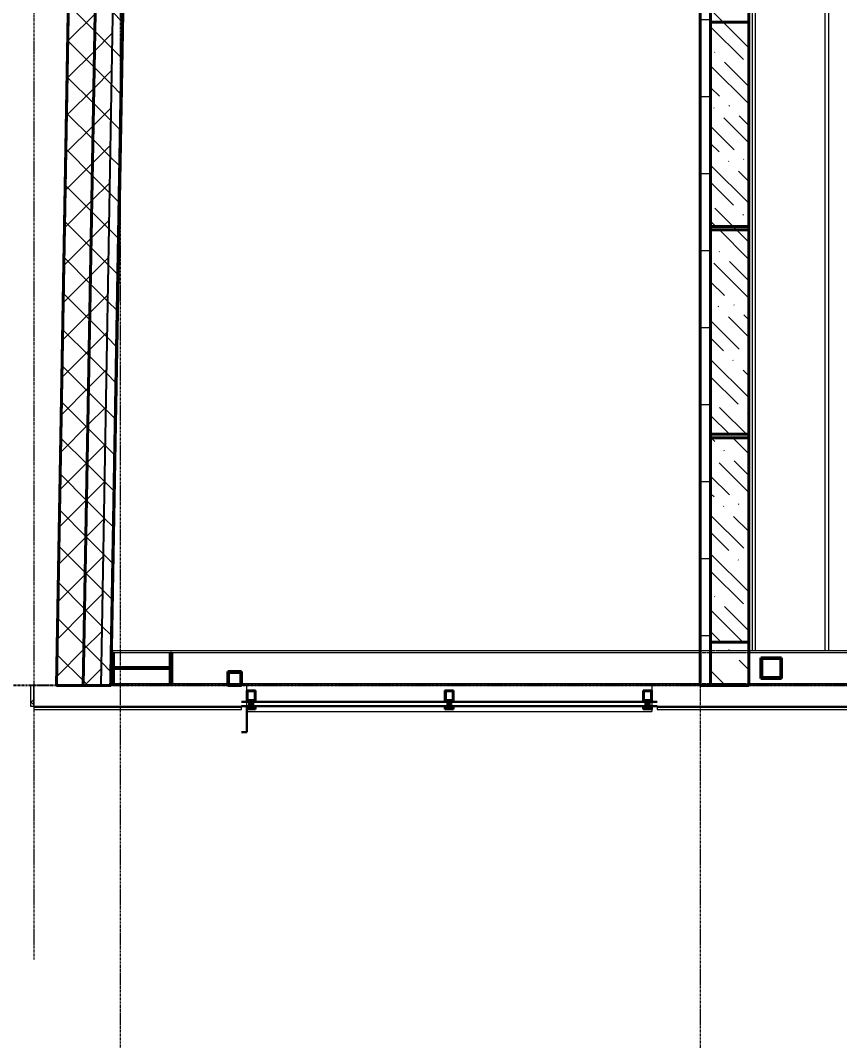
# Model space of a CAD drawing. Header units: millimetres. Extents: x 1117013 to 3394463, y -717780 to -102922.
# Drawn here: x 1300791 to 1305525, y -660826 to -654935 of the extents above; entities that cross this region are included whole.
import ezdxf

# ---------------------------------------------------------------- set-up
doc = ezdxf.new("R2010")
doc.units = ezdxf.units.MM
for name, pattern in [('ADSK_Линия сетки', [21, 12, -3, 3, -3]), ('ADSK_Невидимые', [5, 3, -2]), ('ADSK_Сверху', [4.5, 3, -1.5]), ('CENTERX2', [4, 2.5, -0.5, 0.5, -0.5])]:
    doc.linetypes.add(name, pattern=pattern)
for name, color, linetype, lineweight in [('_ Окна', 7, 'Continuous', 30), ('Витраж', 7, 'Continuous', 18), ('Каркас', 7, 'Continuous', 18), ('Крыша', 7, 'Continuous', 18), ('Линии', 7, 'ADSK_Сверху', 9), ('Несущие колонны', 7, 'Continuous', 18), ('Обобщенные модели', 7, 'Continuous', 18), ('Окна', 7, 'Continuous', 18), ('Панели витража', 7, 'Continuous', 18), ('Перекрытие', 7, 'Continuous', 18), ('Стены', 7, 'Continuous', 18), ('Стены разрез', 7, 'Continuous', 40), ('Уровни', 7, 'Continuous', 9)]:
    doc.layers.add(name, color=color, linetype=linetype, lineweight=lineweight)
doc.layers.add('Оси', color=1, linetype='CENTERX2')
doc.styles.add('Century Gothic_1', font='GOTHIC.TTF', dxfattribs={"width": 0.8, "height": 500})
pattern_1 = [(135, (1305308.22, -652932), (-106.066, -106.066), []), (225, (1305308.22, -652932), (106.066, -106.066), [])]
pattern_2 = [(45, (5843, 3961.34), (84.1903, 308.6967), [396.875, -79.375, 3.353, -76.022])]
pattern_3 = [(45, (5843, 3961.34), (-106.066, 106.066), []), (135, (5843, 3961.34), (-106.066, -106.066), [])]

# ---------------------------------------------------------------- blocks, each defined once
blk = doc.blocks.new('___Двутавр типа Б _СТО АСЧМ 20-93__ Балка - 35Б1-1215711-Разрез 1')
at = {"layer": 'Каркас', "lineweight": 40}
for p, q in [((187, 7950), (13, 7950)), ((13, 7950), (13, 7941)), ((13, 7941), (97, 7941)), ((97, 7941), (97, 7613)), ((103, 7613), (103, 7941)), ((103, 7941), (187, 7941)), ((187, 7941), (187, 7950)), ((97, 7613), (13, 7613)), ((13, 7613), (13, 7604)), ((13, 7604), (187, 7604)), ((187, 7613), (103, 7613)), ((187, 7604), (187, 7613))]:
    blk.add_line(p, q, dxfattribs=at)
blk = doc.blocks.new('SK_ПлитаПерекрытия_Пустотная - ПК 68-12-8-777867-Разрез 1')
at = {"layer": 'Каркас', "lineweight": 9}
h = blk.add_hatch(dxfattribs=at)
h.set_pattern_fill('FP_3', color=256, style=0, pattern_type=2)
h.set_pattern_definition(pattern_2)
h.paths.add_polyline_path([(250, 4270), (1430, 4270), (1430, 4490), (250, 4490), (250, 4425.2)])
at = {"layer": 'Каркас', "lineweight": 40}
for p, q in [((250, 4490), (250, 4270)), ((1430, 4490), (250, 4490)), ((1430, 4270), (1430, 4490)), ((250, 4270), (1430, 4270))]:
    blk.add_line(p, q, dxfattribs=at)
blk = doc.blocks.new('SK_ПлитаПерекрытия_Пустотная - ПК 68-12-8-V4-Разрез 1')
at = {"layer": 'Каркас', "lineweight": 9}
h = blk.add_hatch(dxfattribs=at)
h.set_pattern_fill('FP_5', color=256, style=0, pattern_type=2)
h.set_pattern_definition([(45, (5843, 3961.34), (84.1895, 308.696), [396.875, -79.375, 3.353, -76.022])])
h.paths.add_polyline_path([(1450, 4270), (2630, 4270), (2630, 4490), (1450, 4490)])
at = {"layer": 'Каркас', "lineweight": 40}
for p, q in [((1450, 4490), (1450, 4270)), ((2630, 4490), (1450, 4490)), ((2630, 4270), (2630, 4490)), ((1450, 4270), (2630, 4270))]:
    blk.add_line(p, q, dxfattribs=at)
blk = doc.blocks.new('SK_ПлитаПерекрытия_Пустотная - ПК 68-12-8-V5-Разрез 1')
at = {"layer": 'Каркас', "lineweight": 9}
h = blk.add_hatch(dxfattribs=at)
h.set_pattern_fill('FP_3', color=256, style=0, pattern_type=2)
h.set_pattern_definition(pattern_2)
h.paths.add_polyline_path([(2650, 4270), (3830, 4270), (3830, 4490), (2650, 4490)])
at = {"layer": 'Каркас', "lineweight": 40}
for p, q in [((2650, 4490), (2650, 4270)), ((3830, 4490), (2650, 4490)), ((3830, 4270), (3830, 4490)), ((2650, 4270), (3830, 4270))]:
    blk.add_line(p, q, dxfattribs=at)
blk = doc.blocks.new('___Двутавр типа Ш _СТО АСЧМ 20-93__ Балка - 45Ш1-1215735-Разрез 1')
at = {"layer": 'Каркас'}
for p, q in [((200, 4232), (200, 4250)), ((6050, 4250), (200, 4250)), ((6050, 4250), (6050, 4232)), ((6050, 4232), (200, 4232)), ((200, 3810), (200, 3828)), ((200, 3828), (6050, 3828)), ((6050, 3810), (200, 3810)), ((6050, 3828), (6050, 3810))]:
    blk.add_line(p, q, dxfattribs=at)
blk = doc.blocks.new('SK_Окно_Проём - Проём-1217728-Разрез 1')
at = {"layer": '_ Окна'}
for p, q in [((-120, 7200), (-120, 4800)), ((-120, 7200), (-120, 7165)), ((-94, 7200), (-94, 4800)), ((-94, 7200), (-94, 7165)), ((-120, 4835), (-120, 4800)), ((-94, 4835), (-94, 4800))]:
    blk.add_line(p, q, dxfattribs=at)
blk = doc.blocks.new('SK_Окно_Откос - 30_Белый-1218584-Разрез 1')
at = {"layer": '_ Окна'}
for p, q in [((-270, 7200), (-270, 7170)), ((-120, 7200), (-120, 7145)), ((-270, 7170), (-120, 7170)), ((-120, 4855), (-120, 4800))]:
    blk.add_line(p, q, dxfattribs=at)
blk = doc.blocks.new('ADSK_Балка_Труба_ГОСТ 30245-2003 - 120x120x5-1068421-Разрез 1')
at = {"layer": 'Каркас', "lineweight": 40}
for p, q in [((160, 4200), (40, 4200)), ((40, 4200), (40, 4080)), ((45, 4195), (155, 4195)), ((45, 4085), (45, 4195)), ((155, 4195), (155, 4085)), ((160, 4080), (160, 4200)), ((40, 4080), (160, 4080)), ((155, 4085), (45, 4085))]:
    blk.add_line(p, q, dxfattribs=at)
blk = doc.blocks.new('ADSK_Балка_Труба_ГОСТ 30245-2003 - 80x80x5-1205405-Разрез 1')
at = {"layer": 'Каркас', "lineweight": 40}
for p, q in [((80, 7280), (0, 7280)), ((0, 7280), (0, 7200)), ((5, 7275), (75, 7275)), ((5, 7205), (5, 7275)), ((75, 7275), (75, 7205)), ((80, 7200), (80, 7280)), ((0, 7200), (80, 7200)), ((75, 7205), (5, 7205))]:
    blk.add_line(p, q, dxfattribs=at)
blk = doc.blocks.new('ФЭ-1 - 9003-1210798-Разрез 1')
at = {"layer": 'Обобщенные модели', "lineweight": 9}
for p, q in [((-125, 8400), (-140, 8400)), ((-140, 8400), (-140, 7200)), ((-122, 8400), (-125, 8400)), ((-125, 8400), (-125, 7200)), ((-122, 7200), (-122, 8400)), ((-140, 7200), (-125, 7200)), ((-125, 7200), (-122, 7200))]:
    blk.add_line(p, q, dxfattribs=at)
blk = doc.blocks.new('ФЭ-1 - 9003-V7-Разрез 1')
at = {"layer": 'Обобщенные модели', "lineweight": 9}
for p, q in [((-125, 4800), (-140, 4800)), ((-140, 4800), (-140, 3600)), ((-122, 4800), (-125, 4800)), ((-125, 4800), (-125, 3600)), ((-122, 3600), (-122, 4800)), ((-140, 3600), (-137, 3600))]:
    blk.add_line(p, q, dxfattribs=at)
blk = doc.blocks.new('Alutech_ALT_Glass_26mm - Alutech_ALT_Glass_26mm-1219153-Разрез 1')
at = {"layer": 'Панели витража', "lineweight": 30}
for p, q in [((-94, 5989), (-120, 5989)), ((-120, 4866), (-94, 4866))]:
    blk.add_line(p, q, dxfattribs=at)
blk = doc.blocks.new('Rectangular Mullion - Schueco_FWS-50-HI_Tran_CovCap-12_Tran-55_Чёрный-1219147-Разрез 1')
at = {"layer": 'Витраж', "lineweight": 9}
h = blk.add_hatch(dxfattribs=at)
h.set_pattern_fill('FP_2', color=256, style=0, pattern_type=2)
h.set_pattern_definition(pattern_3)
h.paths.add_polyline_path([(-92, 4830), (-30, 4830), (-30, 4880), (-92, 4880), (-92, 4866), (-120.1, 4866), (-120.1, 4880), (-137, 4880), (-137, 4830), (-120.1, 4830), (-120.1, 4844), (-85, 4844), (-85, 4854), (-125, 4854), (-125, 4834), (-133, 4834), (-133, 4876), (-125, 4876), (-125, 4856), (-85, 4856), (-85, 4876), (-34, 4876), (-34, 4834), (-85, 4834), (-85, 4843), (-92, 4843)])
at = {"layer": 'Витраж', "lineweight": 30}
for p, q in [((-120.1, 4880), (-137, 4880)), ((-137, 4880), (-137, 4830)), ((-133, 4834), (-133, 4876)), ((-133, 4876), (-125, 4876)), ((-125, 4834), (-133, 4834)), ((-125, 4876), (-125, 4856)), ((-125, 4856), (-85, 4856)), ((-85, 4854), (-125, 4854)), ((-125, 4854), (-125, 4834)), ((-120.1, 4866), (-120.1, 4880)), ((-92, 4866), (-120.1, 4866)), ((-120.1, 4830), (-120.1, 4844)), ((-120.1, 4844), (-85, 4844)), ((-30, 4880), (-92, 4880)), ((-92, 4880), (-92, 4866)), ((-85, 4843), (-92, 4843)), ((-92, 4843), (-92, 4830)), ((-85, 4856), (-85, 4876)), ((-85, 4876), (-34, 4876)), ((-85, 4844), (-85, 4854)), ((-85, 4834), (-85, 4843)), ((-34, 4834), (-85, 4834)), ((-34, 4876), (-34, 4834)), ((-30, 4830), (-30, 4880)), ((-137, 4830), (-120.1, 4830)), ((-92, 4830), (-30, 4830))]:
    blk.add_line(p, q, dxfattribs=at)
blk = doc.blocks.new('Rectangular Mullion - Schueco_FWS-50-HI_Стойка-80_Крышка-45_Чёрный-1219290-Разрез 1')
at = {"layer": 'Витраж'}
for p, q in [((-150, 6000), (-150, 4830)), ((-120.1, 5975), (-120.1, 4880)), ((-92, 5975), (-92, 4880)), ((-120.1, 4856), (-120.1, 4854)), ((-92, 4856), (-92, 4854)), ((-137, 4830), (-150, 4830)), ((-92, 4830), (-120.1, 4830)), ((0, 4830), (-30, 4830))]:
    blk.add_line(p, q, dxfattribs=at)
blk = doc.blocks.new('Rectangular Mullion - Schueco_FWS-50-HI_Стойка-80_Крышка-45_Чёрный-1219292-Разрез 1')
at = {"layer": 'Витраж'}
for p, q in [((-150, 7170), (-150, 6000)), ((-120.1, 7146), (-120.1, 7144)), ((-120, 7170), (-92, 7170)), ((-92, 7146), (-92, 7144)), ((-30, 7170), (0, 7170)), ((-120.1, 7120), (-120.1, 6025)), ((-92, 7120), (-92, 6025))]:
    blk.add_line(p, q, dxfattribs=at)
blk = doc.blocks.new('Rectangular Mullion - Schueco_FWS-50-HI_Tran_CovCap-12_Tran-55_Чёрный-V15-Разрез 1')
at = {"layer": 'Витраж', "lineweight": 9}
h = blk.add_hatch(dxfattribs=at)
h.set_pattern_fill('FP_2', color=256, style=0, pattern_type=2)
h.set_pattern_definition(pattern_3)
h.paths.add_polyline_path([(-137, 7120), (-120.1, 7120), (-120.1, 7134), (-85, 7134), (-85, 7144), (-125, 7144), (-125, 7124), (-133, 7124), (-133, 7166), (-125, 7166), (-125, 7146), (-85, 7146), (-85, 7166), (-34, 7166), (-34, 7124), (-85, 7124), (-85, 7133), (-92, 7133), (-92, 7120), (-30, 7120), (-30, 7170), (-92, 7170), (-92, 7156), (-120.1, 7156), (-120.1, 7170), (-137, 7170)])
at = {"layer": 'Витраж', "lineweight": 30}
for p, q in [((-137, 7170), (-137, 7120)), ((-133, 7124), (-133, 7166)), ((-133, 7166), (-125, 7166)), ((-125, 7166), (-125, 7146)), ((-125, 7146), (-85, 7146)), ((-85, 7144), (-125, 7144)), ((-125, 7144), (-125, 7124)), ((-120.1, 7156), (-120.1, 7170)), ((-92, 7156), (-120.1, 7156)), ((-120.1, 7120), (-120.1, 7134)), ((-120.1, 7134), (-85, 7134)), ((-30, 7170), (-92, 7170)), ((-92, 7170), (-92, 7156)), ((-85, 7133), (-92, 7133)), ((-92, 7133), (-92, 7120)), ((-85, 7146), (-85, 7166)), ((-85, 7166), (-34, 7166)), ((-85, 7134), (-85, 7144)), ((-85, 7124), (-85, 7133)), ((-34, 7166), (-34, 7124)), ((-30, 7120), (-30, 7170)), ((-137, 7120), (-120.1, 7120)), ((-125, 7124), (-133, 7124)), ((-92, 7120), (-30, 7120)), ((-34, 7124), (-85, 7124))]:
    blk.add_line(p, q, dxfattribs=at)
blk = doc.blocks.new('Rectangular Mullion - Schueco_FWS-50-HI_Tran_CovCap-12_Tran-55_Чёрный-V16-Разрез 1')
at = {"layer": 'Витраж', "lineweight": 9}
h = blk.add_hatch(dxfattribs=at)
h.set_pattern_fill('FP_2', color=256, style=0, pattern_type=2)
h.set_pattern_definition(pattern_3)
h.paths.add_polyline_path([(-137, 5975), (-120.1, 5975), (-120.1, 5989), (-85, 5989), (-85, 5999), (-125, 5999), (-125, 5979), (-133, 5979), (-133, 6021), (-125, 6021), (-125, 6001), (-85, 6001), (-85, 6021), (-34, 6021), (-34, 5979), (-85, 5979), (-85, 5988), (-92, 5988), (-92, 5975), (-30, 5975), (-30, 6025), (-92, 6025), (-92, 6011), (-120.1, 6011), (-120.1, 6025), (-137, 6025)])
at = {"layer": 'Витраж', "lineweight": 30}
for p, q in [((-120.1, 6025), (-137, 6025)), ((-137, 6025), (-137, 5975)), ((-133, 5979), (-133, 6021)), ((-133, 6021), (-125, 6021)), ((-125, 6021), (-125, 6001)), ((-120.1, 6011), (-120.1, 6025)), ((-92, 6011), (-120.1, 6011)), ((-30, 6025), (-92, 6025)), ((-92, 6025), (-92, 6011)), ((-85, 6001), (-85, 6021)), ((-85, 6021), (-34, 6021)), ((-34, 6021), (-34, 5979)), ((-30, 5975), (-30, 6025)), ((-137, 5975), (-120.1, 5975)), ((-125, 5979), (-133, 5979)), ((-125, 6001), (-85, 6001)), ((-85, 5999), (-125, 5999)), ((-125, 5999), (-125, 5979)), ((-120.1, 5975), (-120.1, 5989)), ((-120.1, 5989), (-85, 5989)), ((-85, 5988), (-92, 5988)), ((-92, 5988), (-92, 5975)), ((-92, 5975), (-30, 5975)), ((-85, 5989), (-85, 5999)), ((-85, 5979), (-85, 5988)), ((-34, 5979), (-85, 5979))]:
    blk.add_line(p, q, dxfattribs=at)
blk = doc.blocks.new('ADSK_КолоннаНесущая_Труба_ГОСТ 30245-2003 - 200x200x10-1215604-Разрез 1')
at = {"layer": 'Несущие колонны'}
for p, q in [((10, 7950), (10, 7280)), ((190, 7950), (190, 4550)), ((10, 7275), (10, 7205)), ((10, 7200), (10, 4550)), ((10, 4270), (10, 3680)), ((190, 4270), (190, 0)), ((10, 3675), (10, 3605)), ((10, 3600), (10, 0))]:
    blk.add_line(p, q, dxfattribs=at)
at = {"layer": 'Несущие колонны', "linetype": 'ADSK_Невидимые'}
for p, q in [((10, 7280), (10, 7275)), ((10, 7205), (10, 7200)), ((10, 4550), (10, 4270)), ((190, 4550), (190, 4270)), ((10, 3680), (10, 3675)), ((10, 3605), (10, 3600)), ((10, 0), (10, -300)), ((190, 0), (190, -300))]:
    blk.add_line(p, q, dxfattribs=at)
blk = doc.blocks.new('ADSK_КолоннаНесущая_Труба_ГОСТ 30245-2003 - 777290-Разрез 1')
at = {"layer": 'Несущие колонны'}
for p, q in [((13, 7950), (0, 7950)), ((0, 7280), (0, 7950)), ((200, 7950), (187, 7950)), ((200, 4550), (200, 7950)), ((0, 4550), (0, 7200)), ((0, 3680), (0, 4270)), ((200, 4250), (200, 4270)), ((200, 3828), (200, 4232)), ((200, 0), (200, 3810)), ((0, 0), (0, 3600))]:
    blk.add_line(p, q, dxfattribs=at)
at = {"layer": 'Несущие колонны', "linetype": 'ADSK_Невидимые'}
for p, q in [((200, 4270), (200, 4550)), ((200, -300), (200, 0)), ((0, -300), (0, -60))]:
    blk.add_line(p, q, dxfattribs=at)

msp = doc.modelspace()

# ---------------------------------------------------------------- hatches: boundary and pattern name
at = {"layer": 'Крыша', "lineweight": 9}
h = msp.add_hatch(dxfattribs=at)
h.set_pattern_fill('FP_2', color=256, angle=90, style=0, pattern_type=2)
h.set_pattern_definition(pattern_1)
h.paths.add_polyline_path([(1301369.5528, -646474.9868), (1301239.5292, -646474.9868), (1301239.5292, -646623.8142), (1301216.9322, -646623.8142), (1301004.8327, -658774.9868), (1301154.8555, -658774.9868), (1301365.2763, -646719.9889)])
h = msp.add_hatch(dxfattribs=at)
h.set_pattern_fill('FP_1', color=256, angle=90, style=0, pattern_type=2)
h.set_pattern_definition([(135, (1305308.22, -652931.99), (-70.7107, -70.7107), []), (225, (1305308.22, -652931.99), (70.7107, -70.7107), [])])
h.paths.add_polyline_path([(1301216.9322, -646623.8142), (1301211.9314, -646623.8142), (1300999.8319, -658774.9868), (1301004.8327, -658774.9868), (1301215.2534, -646719.9889)])
at = {"layer": 'Перекрытие', "lineweight": 9}
h = msp.add_hatch(dxfattribs=at)
h.set_pattern_fill('FP_2', color=256, angle=90, style=0, pattern_type=2)
h.set_pattern_definition(pattern_1)
h.paths.add_polyline_path([(1301469.568, -646474.9868), (1301369.5528, -646474.9868), (1301154.8555, -658774.9868), (1301254.8707, -658774.9868), (1301465.2915, -646719.9889)])
h = msp.add_hatch(dxfattribs=at)
h.set_pattern_fill('FP_13', color=256, angle=90, style=0, pattern_type=2)
h.set_pattern_definition([(135, (1305308.22, -652932), (-106.066, -106.066), [])])
h.paths.add_polyline_path([(1301529.5772, -646474.9868), (1301469.568, -646474.9868), (1301254.8707, -658774.9868), (1301314.8799, -658774.9868), (1301525.3006, -646719.9889)])
h = msp.add_hatch(dxfattribs=at)
h.set_pattern_fill('FP_10', color=256, angle=90, style=0, pattern_type=2)
h.set_pattern_definition([(90, (1305308.22, -652932), (-222.25, 222.25), [222.25, -222.25]), (180, (1305308.22, -652709.74), (-222.25, -222.25), [222.25, -222.25])])
h.paths.add_polyline_path([(1304779.5528, -646719.9889), (1304779.5528, -646474.9868), (1304719.5528, -646474.9868), (1304719.5528, -658774.9868), (1304779.5528, -658774.9868), (1304779.5528, -647410.2704)])
h = msp.add_hatch(dxfattribs=at)
h.set_pattern_fill('FP_3', color=256, angle=90, style=0, pattern_type=2)
h.set_pattern_definition([(135, (1305308.22, -652932), (-308.6967, 84.1903), [396.875, -79.375, 3.353, -76.022])])
h.paths.add_polyline_path([(1304999.5528, -650171.3966), (1304999.5528, -646474.9868), (1304779.5528, -646474.9868), (1304779.5528, -658774.9868), (1304999.5528, -658774.9868), (1304999.5528, -652932.5228)])
at = {"layer": 'Стены', "lineweight": 9}
h = msp.add_hatch(dxfattribs=at)
h.set_pattern_fill('FP_2', color=256, angle=90, style=0, pattern_type=2)
h.set_pattern_definition(pattern_1)
h.paths.add_polyline_path([(1300869.5528, -646354.9868), (1300849.5528, -646354.9868), (1300849.5528, -646474.9868), (1300869.5528, -646474.9868)])
h.paths.add_polyline_path([(1300869.5528, -658774.9868), (1300849.5528, -658774.9868), (1300849.5528, -658894.9868), (1300869.5528, -658894.9868)])

# ---------------------------------------------------------------- linework, layer by layer
at = {"layer": 'Крыша', "lineweight": 40}
for p, q in [((1301211.9314, -646623.8142), (1300999.8319, -658774.9868)), ((1300999.8319, -658774.9868), (1301154.8555, -658774.9868))]:
    msp.add_line(p, q, dxfattribs=at)
at = {"layer": 'Крыша'}
msp.add_line((1301004.8327, -658774.9868), (1301216.9322, -646623.8142), dxfattribs=at)
at = {"layer": 'Линии', "linetype": 'Continuous', "lineweight": 18}
msp.add_line((1301260.8716, -658774.9868), (1301475.5689, -646474.9868), dxfattribs=at)
at = {"layer": 'Линии'}
msp.add_line((1301308.879, -658774.9868), (1301523.5763, -646474.9868), dxfattribs=at)
at = {"layer": 'Оси', "linetype": 'ADSK_Линия сетки'}
msp.add_line((1311269.5528, -658774.9868), (1295517.4016, -658774.9868), dxfattribs=at)
at = {"layer": 'Перекрытие', "lineweight": 40}
for p, q in [((1301369.5528, -646474.9868), (1301154.8555, -658774.9868)), ((1301314.8799, -658774.9868), (1301529.5772, -646474.9868)), ((1304719.5528, -646474.9868), (1304719.5528, -658774.9868)), ((1304779.5528, -646474.9868), (1304779.5528, -658774.9868)), ((1304999.5528, -658774.9868), (1304999.5528, -646474.9868)), ((1301154.8555, -658774.9868), (1301314.8799, -658774.9868)), ((1304719.5528, -658774.9868), (1304999.5528, -658774.9868))]:
    msp.add_line(p, q, dxfattribs=at)
at = {"layer": 'Перекрытие'}
msp.add_line((1301469.568, -646474.9868), (1301254.8707, -658774.9868), dxfattribs=at)
at = {"layer": 'Стены разрез', "lineweight": 18}
for p, q in [((1300869.5528, -658774.9868), (1300849.5528, -658774.9868)), ((1300849.5528, -658774.9868), (1300849.5528, -658894.9868)), ((1300869.5528, -658894.9868), (1300869.5528, -658774.9868)), ((1300849.5528, -658894.9868), (1300869.5528, -658894.9868))]:
    msp.add_line(p, q, dxfattribs=at)
at = {"layer": 'Уровни', "linetype": 'ADSK_Линия сетки'}
for p, q in [((1300869.5528, -642474.9868), (1300869.5528, -662774.9868)), ((1301369.5528, -662774.9868), (1301369.5528, -642474.9868))]:
    msp.add_line(p, q, dxfattribs=at)
at = {"layer": 'Уровни', "linetype": 'ADSK_Линия сетки', "lineweight": 20}
msp.add_line((1304719.5528, -642474.9868), (1304719.5528, -662774.9868), dxfattribs=at)

# ---------------------------------------------------------------- block references
at = {"layer": '_ Окна', "rotation": 90}
msp.add_blockref('SK_Окно_Откос - 30_Белый-1218584-Разрез 1', (1309269.5528, -658774.9868), dxfattribs=at)
at = {"layer": 'Витраж', "rotation": 90}
for name in ['Rectangular Mullion - Schueco_FWS-50-HI_Стойка-80_Крышка-45_Чёрный-1219292-Разрез 1', 'Rectangular Mullion - Schueco_FWS-50-HI_Tran_CovCap-12_Tran-55_Чёрный-V15-Разрез 1', 'Rectangular Mullion - Schueco_FWS-50-HI_Tran_CovCap-12_Tran-55_Чёрный-V16-Разрез 1', 'Rectangular Mullion - Schueco_FWS-50-HI_Стойка-80_Крышка-45_Чёрный-1219290-Разрез 1', 'Rectangular Mullion - Schueco_FWS-50-HI_Tran_CovCap-12_Tran-55_Чёрный-1219147-Разрез 1']:
    msp.add_blockref(name, (1309269.5528, -658774.9868), dxfattribs=at)
at = {"layer": 'Каркас', "rotation": 90}
for name in ['___Двутавр типа Ш _СТО АСЧМ 20-93__ Балка - 45Ш1-1215735-Разрез 1', 'SK_ПлитаПерекрытия_Пустотная - ПК 68-12-8-V5-Разрез 1', 'SK_ПлитаПерекрытия_Пустотная - ПК 68-12-8-V4-Разрез 1', 'SK_ПлитаПерекрытия_Пустотная - ПК 68-12-8-777867-Разрез 1', '___Двутавр типа Б _СТО АСЧМ 20-93__ Балка - 35Б1-1215711-Разрез 1', 'ADSK_Балка_Труба_ГОСТ 30245-2003 - 120x120x5-1068421-Разрез 1', 'ADSK_Балка_Труба_ГОСТ 30245-2003 - 80x80x5-1205405-Разрез 1']:
    msp.add_blockref(name, (1309269.5528, -658774.9868), dxfattribs=at)
at = {"layer": 'Несущие колонны', "linetype": 'ADSK_Невидимые', "rotation": 90}
for name in ['ADSK_КолоннаНесущая_Труба_ГОСТ 30245-2003 - 777290-Разрез 1', 'ADSK_КолоннаНесущая_Труба_ГОСТ 30245-2003 - 200x200x10-1215604-Разрез 1']:
    msp.add_blockref(name, (1309269.5528, -658774.9868), dxfattribs=at)
at = {"layer": 'Обобщенные модели', "rotation": 90}
for name in ['ФЭ-1 - 9003-1210798-Разрез 1', 'ФЭ-1 - 9003-V7-Разрез 1']:
    msp.add_blockref(name, (1309269.5528, -658774.9868), dxfattribs=at)
at = {"layer": 'Окна', "rotation": 90}
msp.add_blockref('SK_Окно_Проём - Проём-1217728-Разрез 1', (1309269.5528, -658774.9868), dxfattribs=at)
at = {"layer": 'Панели витража', "rotation": 90}
for p in [(1308124.5528, -658774.9868), (1309269.5528, -658774.9868)]:
    msp.add_blockref('Alutech_ALT_Glass_26mm - Alutech_ALT_Glass_26mm-1219153-Разрез 1', p, dxfattribs=at)

# ---------------------------------------------------------------- next in the draw order: texts
at = {"layer": 'Уровни', "insert": (1300883.6562, -661909.4017), "char_height": 300, "width": 1475.105, "attachment_point": 1, "rotation": 90, "style": 'Century Gothic_1', "bg_fill": 3, "box_fill_scale": 1.25, "bg_fill_color": 256, "bg_fill_true_color": 13158600, "bg_fill_transparency": 0}
msp.add_mtext('Крыша', dxfattribs=at)

doc.saveas('drawing.dxf')
